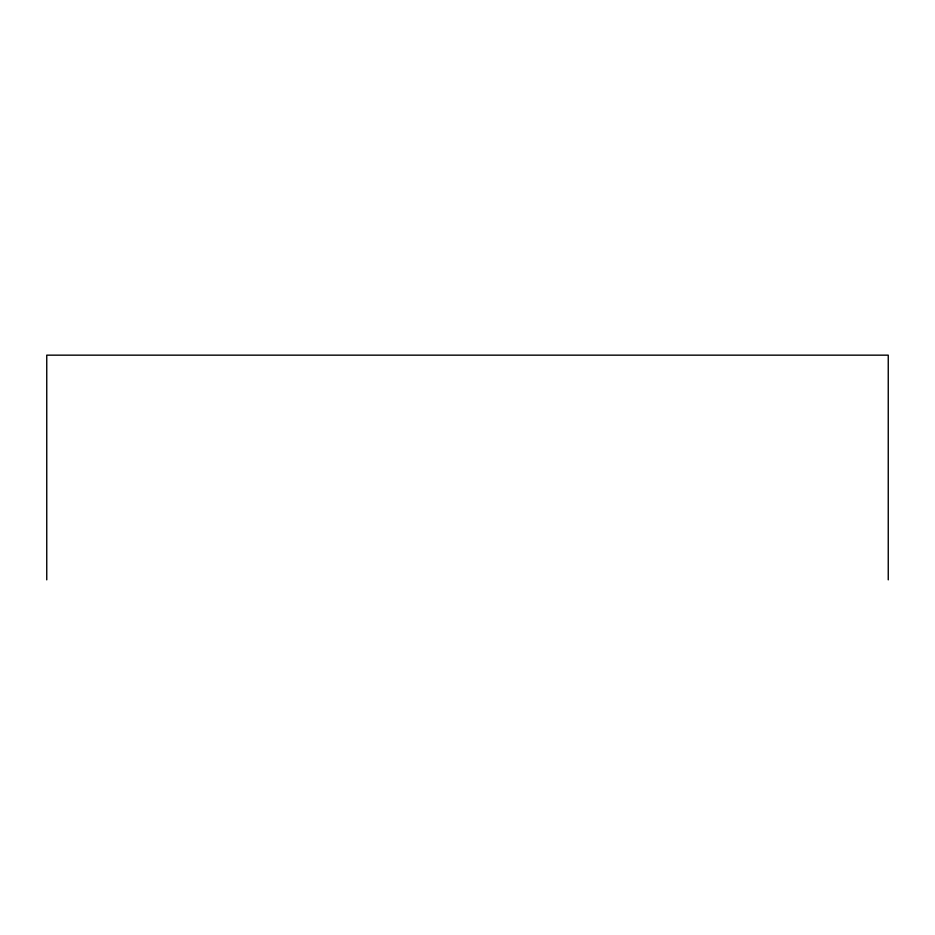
<?xml version="1.0" encoding="UTF-8"?>
<svg xmlns="http://www.w3.org/2000/svg" width="935" height="935" viewBox="0 0 935 935"><rect width="100%" height="100%" fill="white"/><g stroke="black" fill="none" stroke-linecap="round" stroke-linejoin="round"><path stroke-width="1.4" d="M888.25 579.84L888.25 355.16L46.75 355.16L46.75 579.84"/></g></svg>
